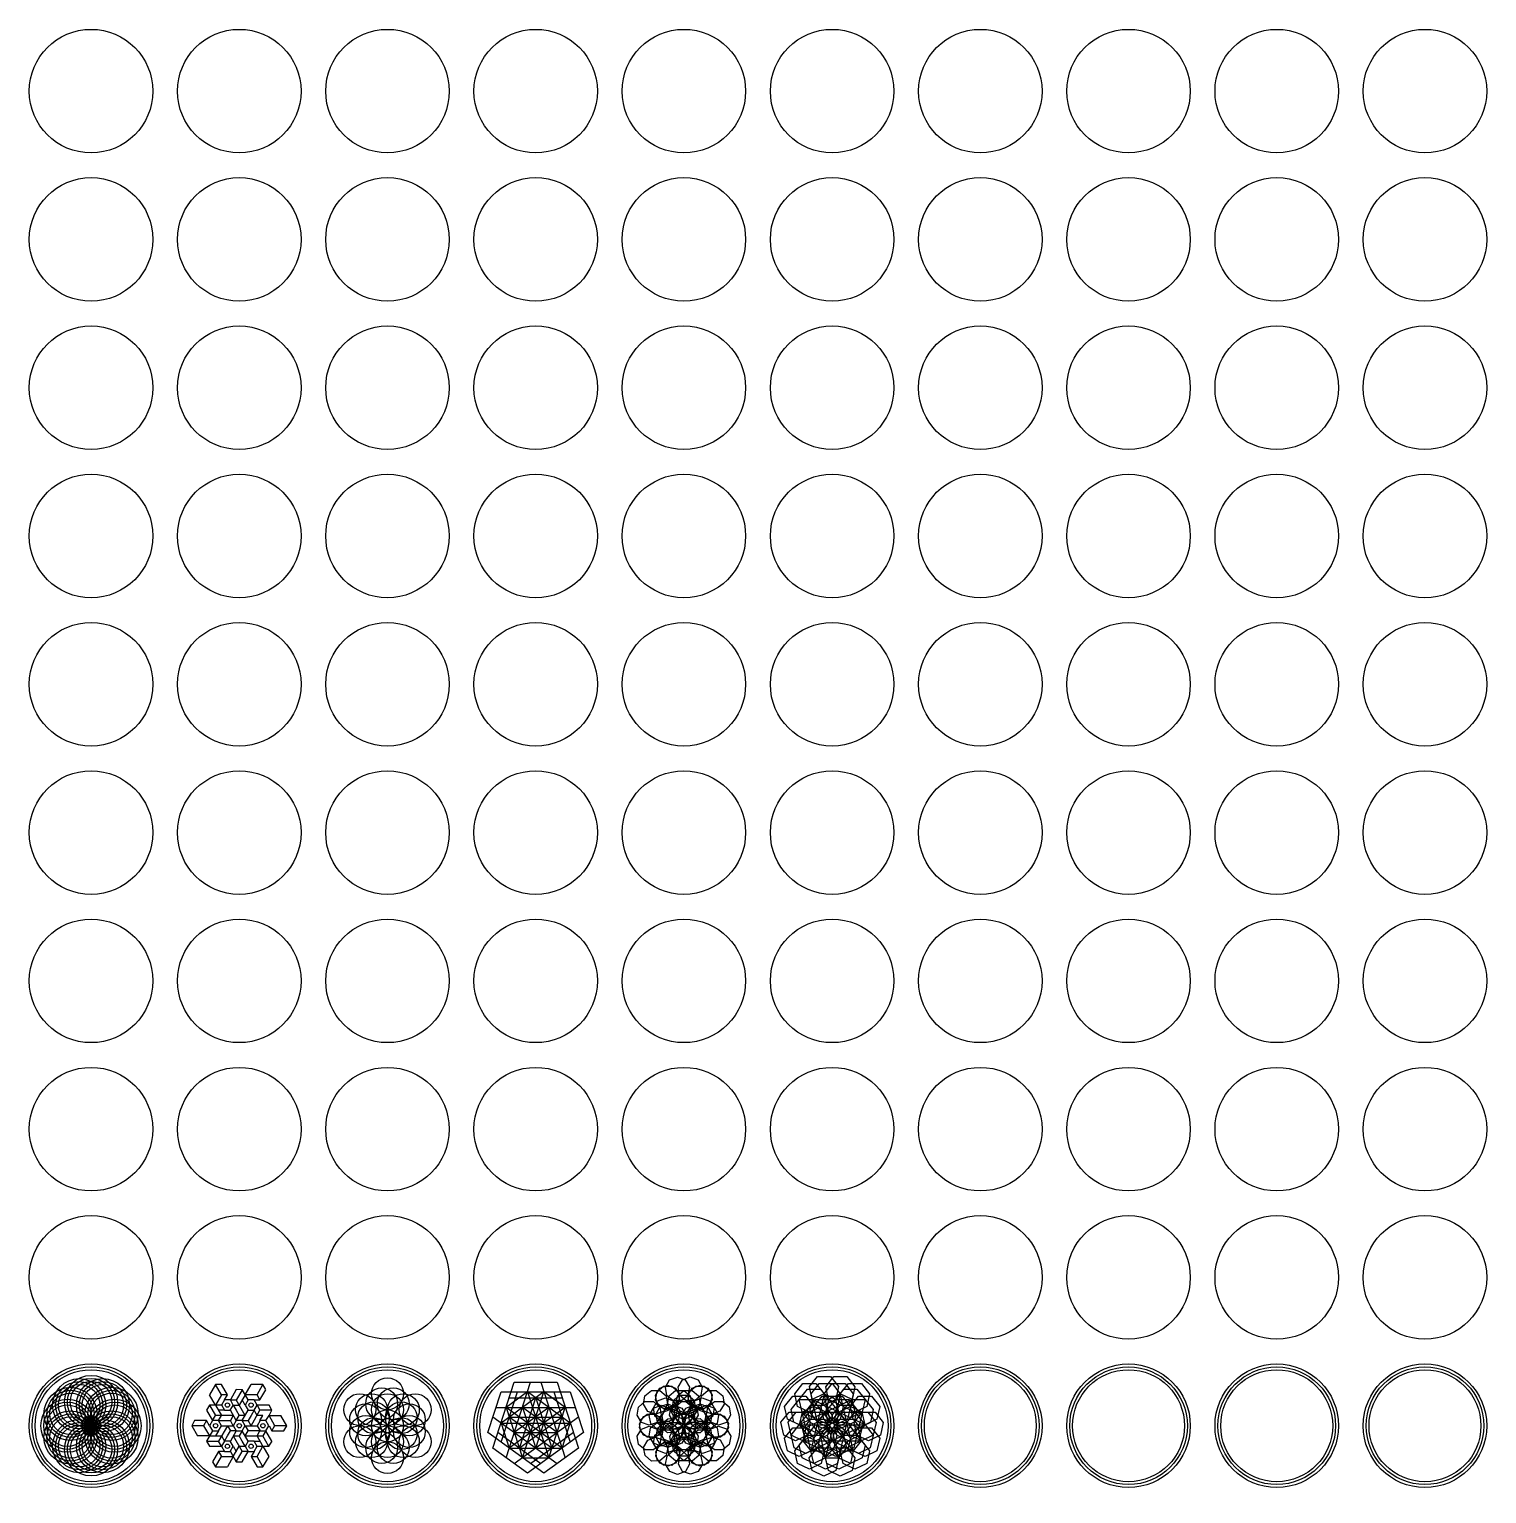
# Model space of a CAD drawing. Header units: millimetres. Extents: x 9 to 1189, y 2 to 1187.
import ezdxf

# ---------------------------------------------------------------- set-up
doc = ezdxf.new("R2010")
doc.units = ezdxf.units.MM
doc.header["$MEASUREMENT"] = 0
for name, color, linetype in [('cut', 7, 'Continuous'), ('fill', 1, 'Continuous'), ('line', 3, 'Continuous')]:
    doc.layers.add(name, color=color, linetype=linetype)

# ---------------------------------------------------------------- blocks, each defined once
blk = doc.blocks.new('*U29')
blk.add_line((-1.2, 2.1), (1.2, -2.1))
blk = doc.blocks.new('*U30')
at = {"layer": 'line', "color": 0, "linetype": 'ByBlock', "lineweight": -2, "transparency": 16777216}
for p, rotation in [((169.8, 61.3), 60.00000000000001), ((187.8, 63.4), 299.9999999999999), ((171, 50.9), 120), ((180.6, 46.7), 180), ((189, 53), 240)]:
    blk.add_blockref('*U29', p, dxfattribs=dict(at, rotation=rotation))
blk.add_blockref('*U29', (178.2, 67.6), dxfattribs=at)
blk = doc.blocks.new('*U31')
blk.add_line((1.2, -2.1), (-1.2, 2.1))
blk = doc.blocks.new('*U32')
at = {"layer": 'line', "color": 0, "linetype": 'ByBlock', "lineweight": -2, "transparency": 16777216}
for p, rotation in [((175.8, 59.2), 120), ((179.4, 61.3), 60.00000000000001), ((175.8, 55.1), 180), ((179.4, 53), 240), ((183, 55.1), 299.9999999999998)]:
    blk.add_blockref('*U31', p, dxfattribs=dict(at, rotation=rotation))
blk.add_blockref('*U31', (183, 59.2), dxfattribs=at)
blk = doc.blocks.new('*U38')
blk.add_line((1.2, -2.1), (-1.2, 2.1))
blk = doc.blocks.new('*U40')
at = {"color": 0, "linetype": 'ByBlock', "lineweight": -2, "transparency": 16777216}
for p, rotation in [((175.8, 59.2), 120), ((179.4, 61.3), 60.00000000000001), ((175.8, 55.1), 180), ((179.4, 53), 240), ((183, 55.1), 299.9999999999998)]:
    blk.add_blockref('*U38', p, dxfattribs=dict(at, rotation=rotation))
blk.add_blockref('*U38', (183, 59.2), dxfattribs=at)
blk = doc.blocks.new('*U36')
blk.add_circle((0, 0), 1.78)
blk.add_blockref('*U40', (-179.4, -57.1))
blk = doc.blocks.new('*U37')
at = {"layer": 'line', "color": 0, "linetype": 'ByBlock', "lineweight": -2, "transparency": 16777216}
blk.add_blockref('*U36', (169.8, 73.8), dxfattribs=at)
for p, rotation in [((189, 73.8), 299.9999999999999), ((160.2, 57.1), 60.00000000000001), ((198.6, 57.1), 240), ((169.8, 40.5), 120), ((189, 40.5), 180)]:
    blk.add_blockref('*U36', p, dxfattribs=dict(at, rotation=rotation))
blk = doc.blocks.new('*U41')
blk.add_line((2.4, -4.2), (-2.4, 4.2))
blk = doc.blocks.new('*U42')
at = {"layer": 'line', "color": 0, "linetype": 'ByBlock', "lineweight": -2, "transparency": 16777216}
for p, rotation in [((179.4, 82.1), 119.9999999999999), ((157.7, 69.6), 180), ((201, 69.6), 59.99999999999996), ((157.7, 44.6), 240), ((179.4, 32.1), 299.9999999999999)]:
    blk.add_blockref('*U41', p, dxfattribs=dict(at, rotation=rotation))
blk.add_blockref('*U41', (201, 44.6), dxfattribs=at)
blk = doc.blocks.new('*U43')
blk.add_line((1.2, -2.1), (-1.2, 2.1))
blk = doc.blocks.new('*U44')
at = {"layer": 'line', "color": 0, "linetype": 'ByBlock', "lineweight": -2, "transparency": 16777216}
for p, rotation in [((167.4, 82.1), 60.00000000000001), ((151.7, 59.2), 120), ((207.1, 55.1), 299.9999999999999), ((163.8, 34.2), 180), ((191.4, 32.1), 240)]:
    blk.add_blockref('*U43', p, dxfattribs=dict(at, rotation=rotation))
blk.add_blockref('*U43', (195, 80.1), dxfattribs=at)
blk = doc.blocks.new('*U45')
blk.add_line((-4.8, 0), (4.8, 0))
blk = doc.blocks.new('*U46')
at = {"layer": 'line', "color": 0, "linetype": 'ByBlock', "lineweight": -2, "transparency": 16777216}
for p, rotation in [((167.4, 86.3), 120), ((198.6, 82.1), 59.99999999999997), ((148.1, 61.3), 180), ((160.2, 32.1), 239.9999999999999), ((191.4, 28), 299.9999999999999)]:
    blk.add_blockref('*U45', p, dxfattribs=dict(at, rotation=rotation))
blk.add_blockref('*U45', (210.7, 53), dxfattribs=at)
blk = doc.blocks.new('*U47')
blk.add_line((-4.8, 0), (4.8, 0))
blk = doc.blocks.new('*U48')
at = {"layer": 'line', "color": 0, "linetype": 'ByBlock', "lineweight": -2, "transparency": 16777216}
for p, rotation in [((186.6, 86.3), 59.99999999999997), ((157.7, 78), 120), ((150.5, 48.8), 180), ((201, 36.3), 299.9999999999999), ((172.2, 28), 239.9999999999999)]:
    blk.add_blockref('*U47', p, dxfattribs=dict(at, rotation=rotation))
blk.add_blockref('*U47', (208.3, 65.5), dxfattribs=at)
blk = doc.blocks.new('*U49')
blk.add_line((1.2, -2.1), (-1.2, 2.1))
blk = doc.blocks.new('*U50')
at = {"layer": 'line', "color": 0, "linetype": 'ByBlock', "lineweight": -2, "transparency": 16777216}
for p, rotation in [((179.4, 86.3), 59.99999999999999), ((154.1, 71.7), 120), ((154.1, 42.6), 180), ((204.7, 42.6), 299.9999999999999), ((179.4, 28), 239.9999999999999)]:
    blk.add_blockref('*U49', p, dxfattribs=dict(at, rotation=rotation))
blk.add_blockref('*U49', (204.7, 71.7), dxfattribs=at)
blk = doc.blocks.new('*U235')
at = {"layer": 'line'}
blk.add_lwpolyline([(3.2, 7), (7.18, 2), (5.76, -4.23), (0, -7), (-5.76, -4.23), (-7.18, 2), (-3.2, 7)], close=True, dxfattribs=at)
blk = doc.blocks.new('*U237')
at = {"layer": 'line', "color": 0, "linetype": 'ByBlock', "lineweight": -2, "transparency": 16777216}
for p, rotation in [((475.63, -22.72), 51.42857142857144), ((489.43, -22.72), 308.5714285714286), ((473.93, -30.18), 102.8571428571429), ((478.7, -36.17), 154.2857142857143), ((486.36, -36.17), 205.7142857142857), ((491.13, -30.18), 257.1428571428571)]:
    blk.add_blockref('*U235', p, dxfattribs=dict(at, rotation=rotation))
blk.add_blockref('*U235', (482.53, -19.4), dxfattribs=at)
blk = doc.blocks.new('*U233')
at = {"layer": 'line'}
blk.add_lwpolyline([(5.3, -9.7), (11.9, -1.4), (9.5, 8.9), (0, 13.4), (-9.5, 8.9), (-11.9, -1.4), (-5.3, -9.7)], close=True, dxfattribs=at)
at = {"layer": 'line', "xscale": 1.651907884674832, "yscale": 1.651907884674832, "zscale": 1.651907884674832}
blk.add_blockref('*U237', (-797.1, 47.9), dxfattribs=at)
blk = doc.blocks.new('*U234')
at = {"layer": 'line', "color": 0, "linetype": 'ByBlock', "lineweight": -2, "transparency": 16777216}
for p, rotation in [((779.2, -22.3), 154.2857142857142), ((769.9, -32.6), 205.7142857142856), ((793.1, -23.2), 102.8571428571428), ((801, -34.6), 51.4285714285714), ((772.1, -46.3), 257.1428571428571), ((784.2, -53.1), 308.5714285714285)]:
    blk.add_blockref('*U233', p, dxfattribs=dict(at, rotation=rotation))
blk.add_blockref('*U233', (797.1, -47.9), dxfattribs=at)
blk = doc.blocks.new('*U240')
at = {"layer": 'line'}
blk.add_lwpolyline([(5.3, -15), (-5.3, -15), (-13.4, -8.2), (-15.2, 2.2), (-10, 11.4), (0, 15), (10, 11.4), (15.2, 2.2), (13.4, -8.2)], close=True, dxfattribs=at)
blk = doc.blocks.new('*U242')
at = {"layer": 'line', "color": 0, "linetype": 'ByBlock', "lineweight": -2, "transparency": 16777216}
for p, rotation in [((395.6, 56.3), 40.00000000000001), ((424.8, 66.8), 320), ((392.6, 40.1), 80.00000000000001), ((440.2, 39.8), 240), ((437.4, 56.1), 280), ((400.8, 25.7), 120), ((416.3, 20), 160.0000000000001), ((431.8, 25.5), 200)]:
    blk.add_blockref('*U240', p, dxfattribs=dict(at, rotation=rotation))
blk.add_blockref('*U240', (408.3, 66.9), dxfattribs=at)
blk = doc.blocks.new('*U238')
at = {"layer": 'line'}
blk.add_lwpolyline([(-4.1, 9.1), (-9.3, 4.8), (-10.5, -1.9), (-7.1, -7.7), (-0.7, -10), (5.7, -7.7), (9, -1.9), (7.9, 4.8), (2.7, 9.1)], close=True, dxfattribs=at)
at = {"layer": 'line', "xscale": 0.6388698956701, "yscale": 0.6388698956701, "zscale": 0.6388698956701}
blk.add_blockref('*U242', (-266.8, -28.3), dxfattribs=at)
blk = doc.blocks.new('*U239')
at = {"layer": 'line', "color": 0, "linetype": 'ByBlock', "lineweight": -2, "transparency": 16777216}
for p, rotation in [((331.9, 29.6), 59.99999999999999), ((358.4, 28.4), 300.0000000000001), ((331.2, 14.3), 120), ((357.7, 13.1), 240), ((344.1, 6), 180)]:
    blk.add_blockref('*U238', p, dxfattribs=dict(at, rotation=rotation))
blk.add_blockref('*U238', (345.5, 36.7), dxfattribs=at)

msp = doc.modelspace()

# ---------------------------------------------------------------- linework, layer by layer
for points in [[(189, 73.8)], [(160.2, 57.1)]]:
    msp.add_lwpolyline(points, close=True)
at = {"layer": 'cut'}
for centre in [(59.4, 1137.1), (179.4, 1137.1), (299.4, 1137.1), (419.4, 1137.1), (539.4, 1137.1), (659.4, 1137.1), (779.4, 1137.1), (899.4, 1137.1), (1019.4, 1137.1), (1139.4, 1137.1), (59.4, 1017.1), (179.4, 1017.1), (299.4, 1017.1), (419.4, 1017.1), (539.4, 1017.1), (659.4, 1017.1), (779.4, 1017.1), (899.4, 1017.1), (1019.4, 1017.1), (1139.4, 1017.1), (59.4, 897.1), (179.4, 897.1), (299.4, 897.1), (419.4, 897.1), (539.4, 897.1), (659.4, 897.1), (779.4, 897.1), (899.4, 897.1), (1019.4, 897.1), (1139.4, 897.1), (59.4, 777.1), (179.4, 777.1), (299.4, 777.1), (419.4, 777.1), (539.4, 777.1), (659.4, 777.1), (779.4, 777.1), (899.4, 777.1), (1019.4, 777.1), (1139.4, 777.1), (59.4, 657.1), (179.4, 657.1), (299.4, 657.1), (419.4, 657.1), (539.4, 657.1), (659.4, 657.1), (779.4, 657.1), (899.4, 657.1), (1019.4, 657.1), (1139.4, 657.1), (59.4, 537.1), (179.4, 537.1), (299.4, 537.1), (419.4, 537.1), (539.4, 537.1), (659.4, 537.1), (779.4, 537.1), (899.4, 537.1), (1019.4, 537.1), (1139.4, 537.1), (59.4, 417.1), (179.4, 417.1), (299.4, 417.1), (419.4, 417.1), (539.4, 417.1), (659.4, 417.1), (779.4, 417.1), (899.4, 417.1), (1019.4, 417.1), (1139.4, 417.1), (59.4, 297.1), (179.4, 297.1), (299.4, 297.1), (419.4, 297.1), (539.4, 297.1), (659.4, 297.1), (779.4, 297.1), (899.4, 297.1), (1019.4, 297.1), (1139.4, 297.1), (59.4, 177.1), (179.4, 177.1), (299.4, 177.1), (419.4, 177.1), (539.4, 177.1), (659.4, 177.1), (779.4, 177.1), (899.4, 177.1), (1019.4, 177.1), (1139.4, 177.1), (59.4, 57.1), (179.4, 57.1), (299.4, 57.1), (419.4, 57.1), (539.4, 57.1), (659.4, 57.1), (779.4, 57.1), (899.4, 57.1), (1019.4, 57.1), (1139.4, 57.1)]:
    msp.add_circle(centre, 50, dxfattribs=at)
at = {"layer": 'fill'}
for centre, radius in [((59.4, 57.1), 47.6), ((59.4, 57.1), 45.3), ((179.4, 57.1), 47.6), ((179.4, 57.1), 45.3), ((299.4, 57.1), 47.6), ((299.4, 57.1), 45.3), ((419.4, 57.1), 47.6), ((419.4, 57.1), 45.3), ((539.4, 57.1), 47.6), ((539.4, 57.1), 45.3), ((659.4, 57.1), 47.6), ((659.4, 57.1), 45.3), ((779.4, 57.1), 47.6), ((779.4, 57.1), 45.3), ((899.4, 57.1), 47.6), ((899.4, 57.1), 45.3), ((1019.4, 57.1), 47.6), ((1019.4, 57.1), 45.3), ((1139.4, 57.1), 47.6), ((1139.4, 57.1), 45.3)]:
    msp.add_circle(centre, radius, dxfattribs=at)
at = {"layer": 'line'}
for p, q in [((160.2, 90.5), (155.3, 82.1)), ((165, 90.5), (160.2, 90.5)), ((198.6, 90.5), (189, 90.5)), ((384.7, 38.9), (402.1, 92.3)), ((426, 84.5), (391.4, 59.3)), ((395.5, 31.1), (415.3, 92.3)), ((412.8, 84.5), (395.5, 71.9)), ((447.4, 59.3), (412.8, 84.5)), ((412.8, 84.5), (430.1, 31.1)), ((423.5, 92.3), (443.3, 31.1)), ((443.3, 71.9), (426, 84.5)), ((434.2, 84.5), (447.4, 43.7)), ((436.7, 92.3), (454, 38.9)), ((447.4, 84.5), (458.1, 51.5)), ((160.2, 73.8), (165, 65.5)), ((184.2, 82.1), (179.4, 73.8)), ((395.5, 71.9), (408.7, 31.1)), ((440.8, 38.9), (395.5, 71.9)), ((443.3, 71.9), (398, 38.9)), ((430.1, 71.9), (402.1, 51.5)), ((408.7, 71.9), (419.4, 38.9)), ((436.7, 51.5), (408.7, 71.9)), ((419.4, 79.7), (432.6, 38.9)), ((430.1, 31.1), (443.3, 71.9)), ((143.3, 61.3), (140.9, 57.1)), ((174.6, 65.5), (160.2, 65.5)), ((174.6, 65.5), (172.2, 61.3)), ((184.2, 65.5), (179.4, 65.5)), ((198.6, 65.5), (193.8, 65.5)), ((203.5, 65.5), (205.9, 69.6)), ((436.7, 26.3), (384.7, 64.1)), ((391.4, 59.3), (398, 38.9)), ((432.6, 38.9), (398, 64.1)), ((454, 64.1), (402.1, 26.3)), ((440.8, 64.1), (406.2, 38.9)), ((440.8, 38.9), (447.4, 59.3)), ((169.8, 57.1), (162.6, 44.6)), ((169.8, 57.1), (172.2, 53)), ((177, 53), (172.2, 44.6)), ((174.6, 48.8), (181.8, 36.3)), ((423.5, 26.3), (388.8, 51.5)), ((458.1, 51.5), (412.8, 18.6)), ((450, 51.5), (415.3, 26.3)), ((412.8, 18.6), (384.7, 38.9)), ((398, 38.9), (440.8, 38.9)), ((454, 38.9), (426, 18.6)), ((408.7, 31.1), (430.1, 31.1))]:
    msp.add_line(p, q, dxfattribs=at)
for points in [[(165, 82.1), (160.2, 90.5)], [(177, 86.3), (172.2, 78)], [(186.6, 78), (181.8, 86.3)], [(193.8, 82.1), (198.6, 90.5)], [(201, 86.3), (198.6, 90.5)], [(426, 18.6), (380.7, 51.5), (391.4, 84.5)], [(391.4, 43.7), (404.6, 84.5)], [(391.4, 84.5), (447.4, 84.5)], [(402.1, 92.3), (436.7, 92.3)], [(408.7, 31.1), (426, 84.5)], [(165, 73.8), (155.3, 73.8)], [(165, 82.1), (160.2, 73.8)], [(167.4, 78), (169.8, 82.1)], [(172.2, 78), (177, 78)], [(174.6, 73.8), (177, 69.6)], [(174.6, 73.8), (179.4, 73.8)], [(184.2, 65.5), (177, 78)], [(184.2, 73.8), (181.8, 78)], [(193.8, 82.1), (184.2, 82.1)], [(191.4, 78), (196.2, 78)], [(193.8, 73.8), (196.2, 69.6)], [(203.5, 73.8), (193.8, 73.8)], [(387.3, 71.9), (451.5, 71.9)], [(398, 79.7), (440.8, 79.7)], [(406.2, 38.9), (419.4, 79.7)], [(419.4, 38.9), (430.1, 71.9)], [(152.9, 69.6), (157.7, 61.3)], [(155.3, 57.1), (152.9, 61.3)], [(157.7, 61.3), (160.2, 65.5)], [(167.4, 69.6), (162.6, 69.6)], [(162.6, 61.3), (165, 65.5)], [(162.6, 61.3), (167.4, 61.3)], [(177, 61.3), (172.2, 69.6)], [(174.6, 57.1), (172.2, 61.3)], [(177, 61.3), (179.4, 65.5)], [(181.8, 61.3), (186.6, 69.6)], [(181.8, 61.3), (186.6, 61.3)], [(189, 57.1), (186.6, 61.3)], [(191.4, 69.6), (189, 65.5)], [(189, 57.1), (196.2, 69.6)], [(193.8, 65.5), (191.4, 69.6)], [(196.2, 61.3), (198.6, 65.5)], [(201, 61.3), (203.5, 65.5)], [(208.3, 57.1), (203.5, 65.5)], [(217.9, 57.1), (213.1, 65.5)], [(391.4, 59.3), (447.4, 59.3)], [(398, 64.1), (440.8, 64.1)], [(150.5, 57.1), (140.9, 57.1)], [(140.9, 57.1), (145.7, 48.8)], [(150.5, 57.1), (155.3, 48.8)], [(157.7, 53), (152.9, 44.6)], [(155.3, 48.8), (165, 48.8)], [(162.6, 53), (160.2, 48.8)], [(165, 57.1), (174.6, 57.1)], [(165, 48.8), (167.4, 44.6)], [(167.4, 44.6), (169.8, 48.8)], [(177, 53), (172.2, 53)], [(174.6, 48.8), (179.4, 48.8)], [(181.8, 53), (179.4, 48.8)], [(186.6, 44.6), (181.8, 53)], [(184.2, 57.1), (186.6, 53)], [(184.2, 57.1), (193.8, 57.1)], [(184.2, 48.8), (186.6, 53)], [(184.2, 48.8), (198.6, 48.8)], [(196.2, 53), (191.4, 53)], [(193.8, 48.8), (196.2, 53)], [(198.6, 40.5), (193.8, 48.8)], [(201, 53), (198.6, 48.8)], [(205.9, 44.6), (201, 53)], [(203.5, 57.1), (205.9, 53)], [(217.9, 57.1), (208.3, 57.1)], [(215.5, 53), (217.9, 57.1)], [(402.1, 51.5), (436.7, 51.5)], [(155.3, 40.5), (165, 40.5)], [(165, 40.5), (162.6, 44.6)], [(167.4, 36.3), (162.6, 36.3)], [(172.2, 36.3), (177, 28)], [(174.6, 32.1), (179.4, 40.5)], [(174.6, 40.5), (177, 36.3)], [(179.4, 40.5), (184.2, 40.5)], [(184.2, 40.5), (181.8, 44.6)], [(186.6, 36.3), (181.8, 36.3)], [(181.8, 28), (186.6, 36.3)], [(191.4, 36.3), (189, 32.1)], [(191.4, 44.6), (196.2, 44.6)], [(193.8, 32.1), (198.6, 40.5)], [(193.8, 40.5), (203.5, 40.5)], [(157.7, 28), (160.2, 23.8), (165, 32.1)], [(160.2, 23.8), (169.8, 23.8)], [(165, 32.1), (174.6, 32.1)], [(198.6, 23.8), (193.8, 32.1)], [(193.8, 23.8), (198.6, 23.8)], [(198.6, 23.8), (203.5, 32.1)]]:
    msp.add_lwpolyline(points, dxfattribs=at)
for centre, radius in [((49.8, 73.7), 21.5), ((59.4, 76.3), 21.5), ((59.4, 76.3), 19.1), ((69, 73.7), 21.5), ((299.4, 83), 12.9), ((42.8, 66.7), 21.5), ((42.8, 66.7), 19.1), ((42.8, 66.7), 16.8), ((49.8, 73.7), 19.1), ((49.8, 73.7), 16.8), ((59.4, 76.3), 16.8), ((69, 73.7), 19.1), ((69, 73.7), 16.8), ((76, 66.7), 21.5), ((76, 66.7), 19.1), ((76, 66.7), 16.8), ((277, 70.1), 12.9), ((286.5, 70.1), 12.9), ((294.7, 74.8), 12.9), ((299.4, 70.1), 12.9), ((304.1, 74.8), 12.9), ((312.3, 70.1), 12.9), ((321.8, 70.1), 12.9), ((40.3, 57.1), 21.5), ((40.3, 57.1), 19.1), ((40.3, 57.1), 16.8), ((78.5, 57.1), 21.5), ((78.5, 57.1), 19.1), ((78.5, 57.1), 16.8), ((281.7, 61.9), 12.9), ((288.2, 63.6), 12.9), ((310.6, 63.6), 12.9), ((317.1, 61.9), 12.9), ((42.8, 47.6), 21.5), ((42.8, 47.6), 19.1), ((42.8, 47.6), 16.8), ((49.8, 40.6), 21.5), ((49.8, 40.6), 19.1), ((59.4, 38), 21.5), ((69, 40.6), 21.5), ((69, 40.6), 19.1), ((76, 47.6), 21.5), ((76, 47.6), 19.1), ((76, 47.6), 16.8), ((281.7, 52.4), 12.9), ((288.2, 50.7), 12.9), ((299.4, 57.1), 12.9), ((310.6, 50.7), 12.9), ((317.1, 52.4), 12.9), ((49.8, 40.6), 16.8), ((59.4, 38), 19.1), ((59.4, 38), 16.8), ((69, 40.6), 16.8), ((179.4, 57.1), 1.78), ((277, 44.2), 12.9), ((286.5, 44.2), 12.9), ((294.7, 39.5), 12.9), ((299.4, 44.2), 12.9), ((304.1, 39.5), 12.9), ((312.3, 44.2), 12.9), ((321.8, 44.2), 12.9), ((299.4, 31.3), 12.9)]:
    msp.add_circle(centre, radius, dxfattribs=at)

# ---------------------------------------------------------------- block references
for name, p in [('*U234', (-125.8, 94.3)), ('*U239', (194.6, 35.8)), ('*U46', (0, 0)), ('*U48', (0, 0)), ('*U44', (0, 0)), ('*U50', (0, 0)), ('*U42', (0, 0)), ('*U37', (0, 0)), ('*U30', (0, 0)), ('*U32', (0, 0))]:
    msp.add_blockref(name, p, dxfattribs=at)

doc.saveas('drawing.dxf')
